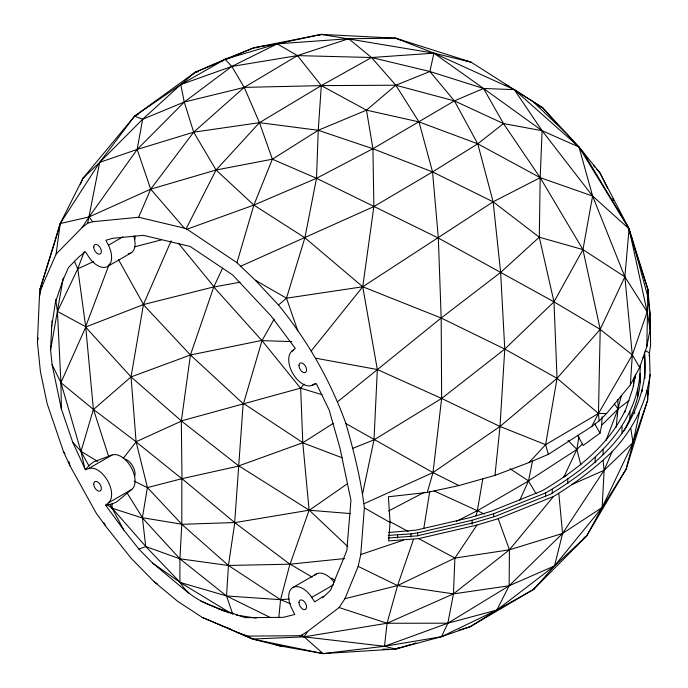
<?xml version="1.0" encoding="UTF-8"?>
<svg xmlns="http://www.w3.org/2000/svg" width="688" height="688" viewBox="0 0 688 688"><rect width="100%" height="100%" fill="white"/><g stroke="black" fill="none" stroke-linecap="round" stroke-linejoin="round"><path stroke-width="1.03" d="M290.422 603.763L280.558 599.678L228.442 565.476L181.795 524.308L181.864 478.719L136.112 441.885L131.047 376.921L143.457 304.431L171.14 240.826M650.065 374.607C646.221 403.727 632.392 430.619 612.088 451.706C594.518 468.812 574.471 483.81 553.505 496.487L498.181 518.7L476.93 525.09L418.631 538.609L388.625 540.914L390.053 522.484L388.402 496.77L427.257 492.436L458.913 485.556L494.973 475.391L529.029 462.542L548.336 454.355L591.654 426.603L599.188 420.85L606.567 413.497L630.337 384.936L639.668 367.512L646.797 346.743L647.95 289.588L629.064 228.82L599.902 172.774L578.995 147.034L542.66 107.732L514.297 89.646L433.904 53.165L395.669 38.167L321.322 34.4L253.906 47.764L225.079 59.28L194.996 72.369L134.616 116.126L82.999 178.218L60.209 223.557L40.11 288.857L39.405 297.388L37.41 342.168L40.394 371.4L47.154 403.701L63.597 451.921L69.875 465.638L96.354 513.386L105.875 526.397L131.064 558.209L154.215 581.79L177.409 601.131L202.238 617.403L252.634 639.049L279.569 645.869L323.119 653.6L395.6 649.059L441.472 636.71L470.248 626.691L533.604 589.41L586.675 535.909L626.097 469.233L647.649 400.201L650.065 374.607L649.481 352.953L645.267 350.519M548.336 454.355L545.61 444.68L557.039 378.323L553.986 301.851L539.272 237.197L540.2 177.667L542.101 130.711L514.297 89.646L483.518 88.468L429.897 71.509L371.554 57.517L297.448 55.608L231.83 66.435L180.755 84.581L134.616 116.126L99.691 162.368L60.209 223.557L54.954 241.789M633.536 386.415L633.7 377.927M647.752 394.878L647.812 391.687M599.188 420.85L598.457 413.488L600.211 329.363L582.942 249.606L540.2 177.667L503.478 123.573L483.518 88.468L433.904 53.165L321.322 34.4L277.221 43.834L253.906 47.764L225.432 59.658M51.772 324.805L50.585 349.831L52.09 364.657L61.352 408.878L72.704 442.178L85.424 469.749L88.847 465.759L81.012 451.423L93.396 409.343L85.673 326.594L77.778 268.741L84.22 251.705M224.77 611.383C208.516 604.288 189.733 598.844 180.239 582.53L145.839 546.573L112.015 508.054L112.153 503.857L116.384 502.137L131.872 489.331A19.9 11.49 60 0 0 130.952 466.989A19.9 11.49 60 0 0 112.058 455.026L93.422 461.966L88.847 465.759M476.93 525.09L454.897 558.08L453.452 593.882L447.862 623.19L441.472 636.71L384.497 646.29L323.119 653.6L252.634 639.049L227.358 627.895L230.368 628.927M577.576 435.194L583.132 445.48L600.031 433.096L601.647 425.175L602.086 416.833M232.854 614.47L226.524 595.963L228.442 565.476L234.78 522.631L181.993 478.676L181.322 421.151L190.438 354.991L213.891 286.672L222.585 268.191M630.337 384.936L632.324 354.922L624.867 276.834L629.064 228.82L578.995 147.034L514.297 89.646M131.872 489.331L108.412 502.876L105.625 505.19L123.788 530.018L138.899 549.11L152.641 563.102L179.921 582.246L179.903 558.811L181.795 524.308L234.677 522.536L243.156 403.624L190.438 354.991L143.474 304.75M80.427 184.092L82.999 178.218L99.691 162.368L142.665 119.239L180.755 84.581L225.079 59.28L277.221 43.834L297.448 55.608L321.313 85.613L318.234 130.29L316.514 178.295L304.887 237.764L286.492 298.188L278.511 304.999C307.441 340.431 330.386 380.516 345.892 423.559C353.847 451.173 360.925 479.321 364.365 507.873L360.77 554.537L358.173 566.387L344.92 598.698L339.141 607.538L307.656 631.421L301.783 635.127L299.495 635.712L248.024 636.099L237.136 632.435M51.944 322.715L52.116 320.625M635.084 378.563L635.273 376.508M278.838 617.36L280.558 599.678L289.932 564.186L344.576 558.57M616.199 427.188L617.944 409.111L621.427 395.299M494.973 475.391L500.004 426.474L504.768 349.083L500.64 272.422L493.141 201.816L477.739 143.818L454.398 100.878L429.897 71.509L433.904 53.165L470.979 62.101L542.66 107.732L556.79 123.788M50.585 349.831L63.244 277.943M39.405 297.388L40.343 291.428L42.114 286.225L56.124 254.053L60.209 223.557L89.079 216.935L150.698 189.166L216.066 170.005L272.362 159.203L318.234 130.29L366.498 110.157L395.815 85.226L429.897 71.509M362.533 494.113L374.005 439.856L377.334 369.525L362.739 286.776L373.876 206.589L372.93 148.737L366.498 110.157L321.313 85.613L244.223 87.385L184.272 102.048L142.665 119.239L134.616 116.126L138.391 114.234M649.076 355.911L650.59 344.998L650.194 315.414L647.95 289.588L633.424 244.231M51.609 326.886L55.479 302.058L62.892 280.36L68.465 267.555L79.129 256.693L85.398 251.774L88.606 256.667A19.9 11.49 60 0 0 107.5 266.514L130.952 252.978M423.817 528.324L429.768 491.37M578.892 436.803L576.854 449.505L563.618 477.463M145.693 546.358L142.407 517.634L147.387 487.603L181.993 478.676L238.736 466.051M456.359 521.401L477.369 510.659L482.77 479.011M37.599 341.136L38.158 338.04M142.665 119.239L137.161 149.451L89.079 216.935L82.164 227.522L56.124 254.053M635.471 374.461L632.805 388.471L624.661 412.671M388.178 535.393L411.003 533.888L417.65 532.882L472.08 520.257L493.649 513.773L545.601 492.918C592.033 466.197 641.027 423.344 640.193 365.156M646.797 346.743L650.117 329.414L649.343 308.86M623.5 431.488C632.969 414.124 640.769 394.645 640.451 374.599M388.221 538.05L417.066 535.875L474.849 522.476L495.601 516.232L550.409 494.233C579.081 476.423 607.04 455.8 626.14 427.403C639.462 404.828 647.984 378.589 644.484 352.161M82.164 227.522L87.703 223.179L99.691 162.368L137.161 149.451L193.672 132.173L259.462 122.662L318.234 130.29L372.93 148.737L432.554 171.923L493.141 201.816L539.272 237.197L582.942 249.606L624.867 276.834L647.193 311.905L650.117 329.414M532.521 461.046L528.53 480.852L519.775 500.236M639.453 412.172L633.029 442.599L626.097 469.233L602.138 507.512L586.675 535.909L554.545 565.889L533.604 589.41L496.813 610.093L470.248 626.691L458.999 630.062M475.984 515.854L477.472 510.702L528.479 480.989L536.133 493.846M427.257 492.436L433.001 472.604L441.644 398.464L441.18 318.002L438.333 238.031L432.554 171.923L418.992 121.905L395.815 85.226L371.554 57.517L348.644 38.734L277.221 43.834L231.83 66.435L184.272 102.048L137.161 149.451L150.698 189.166L184.315 228.124L186.998 229.207L236.947 262.687L255.317 280.24L278.511 304.999M236.947 262.687L253.863 205.076L272.362 159.203L259.462 122.662L244.223 87.385L231.83 66.435L225.079 59.28M40.343 291.428L40.11 288.857L54.662 242.804M413.488 539.392L397.552 585.591L387.052 623.268L384.497 646.29L395.6 649.059L410.934 644.467M290.069 564.169L309.11 510.204L302.772 442.59L300.673 388.213L304.105 384.11M85.673 326.594L109.297 264.08M606.042 440.44L617.944 409.111M87.703 223.179L92.682 221.725L138.632 217.262L150.698 189.166L193.672 132.173L244.223 87.385L297.448 55.608L348.644 38.734L395.669 38.167L470.979 62.101L462.843 59.933M612.088 451.706L604.116 470.308L562.586 533.432L509.137 585.78L447.862 623.19L384.497 646.29L304.053 636.839L299.495 635.712M61.352 408.878L60.914 382.683L85.69 327.204L131.047 376.921L181.434 420.987L238.805 465.957M57.568 311.329L77.778 268.741M186.147 228.726L216.066 170.005L259.462 122.662L321.313 85.613L371.554 57.517L433.904 53.165M591.654 426.603L598.457 413.488L632.324 354.922L647.193 311.905L629.064 228.82L592.609 196.046L542.101 130.711L483.518 88.468L454.398 100.878L372.93 148.737L316.514 178.295L253.863 205.076L186.998 229.207M625.1 410.573C608.287 446.331 575.443 470.773 542.505 490.656L491.069 511.304L469.999 517.643L416.077 530.147L388.729 532.478M322.13 394.723L300.51 388.152L262.008 340.629L274.125 319.172M533.604 589.41L534.748 587.629M322.612 597.803L330.601 590.175L346.812 550.649L350.949 500.279L339.967 448.034L329.191 410.082L316.411 383.749L311.733 385.486A19.9 11.49 60 0 1 292.839 373.524A19.9 11.49 60 0 1 291.918 351.181L295.298 348.386L271.003 315.887L232.647 274.942L190.155 246.459L143.328 235.33L112.651 238.306L105.909 240.267L108.412 245.229A19.9 11.49 60 0 1 107.5 266.514M248.024 636.099L252.634 639.049L304.053 636.839L307.656 631.421M40.11 288.857L42.114 286.225M123.135 458.457L136.112 441.885L147.447 487.586L181.615 524.058M311.286 350.871L362.739 286.776L493.141 201.816L540.2 177.667L592.609 196.046L624.867 276.834L600.211 329.363L557.039 378.323L500.004 426.474L433.001 472.604L364.098 503.685M553.505 496.487L509.43 549.815L453.452 593.882L387.052 623.268L304.053 636.839L301.783 635.127M193.569 73.9L194.996 72.369L218.56 62.531M529.029 462.542L545.61 444.68L598.457 413.488L606.567 413.497M601.647 425.175L617.85 409.308M582.22 444.19L576.879 449.376L567.97 440.38M539.272 237.197L500.64 272.422L441.18 318.002L337.49 401.861M82.999 178.218L84.641 176.842M352.91 448.292L374.005 439.856L441.644 398.464L504.768 349.083L553.986 301.851L582.942 249.606L592.609 196.046L578.995 147.034L542.101 130.711L503.478 123.573L477.739 143.818L432.554 171.923L373.876 206.589L240.903 266.127M629.056 400.536L617.996 408.964L614.307 403.847M347.655 483.578L309.308 510.247L238.891 465.914M584.043 537.655L586.675 535.909M333.224 423.378L302.832 442.737L238.977 465.802M323.687 596.186L314.674 601.88L311.733 597.382A19.9 11.49 60 0 0 292.839 587.543A19.9 11.49 60 0 0 291.918 608.82L294.765 614.453L283.336 617.36L245.238 617.643L217.993 608.493M108.412 245.229L122.851 236.896M85.424 469.749L88.606 468.562L112.058 455.026M291.918 351.181L293.724 350.14M311.733 385.486L315.336 383.405M292.839 587.543L316.299 573.998M311.733 597.382L333.379 584.886M388.625 510.96L424.453 492.212M441.472 636.71L496.813 610.093L554.545 565.889L602.138 507.512L633.029 442.599L647.649 400.201L647.081 390.277M603.144 460.607L604.116 470.308L602.138 507.512L562.586 533.432L509.43 549.815L454.897 558.08L397.552 585.591L344.92 598.698M77.83 268.827L93.387 261.621M393.459 649.085L395.6 649.059L398.498 647.718M181.322 421.151L136.078 441.739L93.508 409.489L60.914 382.683L57.457 311.905M319.395 35.26L321.322 34.4L323.446 34.71M563.859 476.707L566.74 475.434M571.728 484.601L604.116 470.308L633.029 442.599L630.793 428.435M220.521 61.705L223.471 60.475M85.708 327.024L143.457 304.552L213.908 286.879M105.625 505.19L112.153 503.857M138.899 549.11L145.839 546.573L179.903 558.811L228.442 565.476L289.932 564.186M360.77 554.537L403.392 540.157M412.981 643.848L416.051 642.936M181.512 420.867L300.51 388.152M134.831 246.768L161.542 239.845M261.87 340.405L190.438 354.991L131.047 376.921L93.508 409.489L108.652 456.488M198.144 71.733L194.996 72.369L180.755 84.581L184.272 102.048L193.672 132.173L216.066 170.005L253.863 205.076L304.887 237.764L362.739 286.776L441.18 318.002L504.768 349.083L557.039 378.323L598.457 413.488M213.951 286.982L240.121 282.2M309.11 510.204L234.78 522.631L289.76 564.134M255.317 280.24L286.492 298.188L362.739 286.776M289.089 599.042L280.558 599.678L226.524 595.963L179.903 558.811L142.45 517.995L112.213 508.269M253.906 47.764L258.155 47.592M382.752 649.188L389.176 649.128M321.313 85.613L395.815 85.226L454.398 100.878L503.478 123.573M291.712 341.609L262.008 340.629L243.526 403.486L302.772 442.59M282.742 646.109L279.569 645.869L275.553 644.484M350.605 513.583L309.308 510.247L347.87 546.728M236.285 615.072L256.332 618.159M142.442 517.729L181.675 524.17M315.74 358.207L377.334 369.525L441.644 398.464L500.004 426.474L545.61 444.68M366.498 110.157L418.992 121.905L477.739 143.818L540.2 177.667M138.632 217.262L184.315 228.124M180.161 582.452L226.429 595.911M393.579 648.44L395.6 649.059M339.141 607.538L387.052 623.268L447.862 623.19L496.813 610.093L509.137 585.78L509.43 549.815L498.181 518.7M302.944 442.883L342.099 457.769M395.669 38.167L401.603 40.429M200.724 601.054L228.958 612.845M202.238 617.403L226.386 627.49M538.73 106.064L542.66 107.732M272.362 159.203L316.514 178.295L438.333 238.031L553.986 301.851L600.211 329.363L632.324 354.922L639.668 367.512M434.076 490.914L477.223 510.677M505.336 84.607L509.223 86.447M358.173 566.387L397.552 585.591L453.452 593.882L509.137 585.78L554.545 565.889L562.586 533.432L558.828 493.726M134.169 481.101L147.387 487.603M226.524 595.963L269.782 617.256M458.913 485.556L433.001 472.604L345.892 423.559M477.61 510.694L484.266 514.091M389.46 521.392L408.122 531.385M418.631 538.609L454.897 558.08M57.534 311.475L85.665 326.714M364.365 507.873L390.053 522.484M642.859 357.253L644.432 358.156L644.966 378.348M290.173 564.194L312.189 577.155M97.601 461.381L80.917 451.268L60.914 382.683M180.239 582.53L231.039 613.369M510.014 468.717L528.53 480.852L576.854 449.505L580.878 464.942M107.672 505.052L112.015 508.054M154.215 581.79L157.586 584.155M152.641 563.102L188.71 593.185M304.053 636.839L323.119 653.6M532.916 101.514L566.955 134.005L583.054 152.039L627.533 225.879L631.464 236.543L647.726 296.296L650.194 315.414M72.704 442.178L80.917 451.268M63.597 451.921L65.016 453.495M213.994 287.249L261.681 340.319M593.538 165.55L594.948 167.15M596.367 168.758L599.902 172.774L607.47 188.116M178.407 243.225L213.891 286.672M89.079 216.935L92.682 221.725M126.79 492.462L142.407 517.634M594.699 423.868L600.031 433.096M118.448 259.574L143.457 304.431M110.097 504.614L111.929 507.959M112.11 508.174L123.788 530.018M103.879 522.665L105.376 525.469M612.681 198.669L613.627 200.586M52.09 364.657L60.888 382.597M74.321 261.113L77.718 268.784M286.492 298.188L297.784 330.782M630.518 235.158L632.126 240.198M80.96 451.345L84.873 468.743M68.972 461.639L69.875 465.638M629.064 228.82L630.191 234.152M55.702 299.512L57.482 311.707M640.193 373.274L640.451 382.726M617.884 399.487L618.03 408.801M647.95 289.588L648.036 295.935M644.432 354.096L644.432 358.156M642.162 389.838L642.162 391.868M637.724 388.909L637.724 397.036M634.628 411.467L634.628 413.497M629.933 411.286L629.933 419.405M622.012 426.147L622.012 433.259M603.101 449.677L603.101 454.751M595.206 457.546L595.206 462.62M567.781 478.478L567.781 483.561M552.266 489.46L552.266 493.52M545.601 492.918L545.601 495.962M493.649 513.773L493.649 516.817M472.08 520.257L472.08 524.325M417.65 532.882L417.65 535.926M411.003 533.888L411.003 536.941M397.587 534.903L397.587 537.956M133.721 236.122A19.9 11.49 60 0 1 128.235 253.855M135.02 235.967A11.61 6.699 60 0 1 134.719 239.639M125.259 459.128A11.61 6.699 60 0 1 134.917 475.855M88.606 468.562A19.9 11.49 60 0 1 107.5 480.534A19.9 11.49 60 0 1 108.412 502.876M331.711 578.152A11.61 6.699 60 0 1 335.013 580.655M314.803 575.168A19.9 11.49 60 0 1 334.076 582.254M298.979 365.577A5.392 3.113 60 0 0 304.698 372.69A5.392 3.113 60 0 0 304.698 365.07A5.392 3.113 60 0 0 298.979 365.577M93.731 247.078A5.392 3.113 60 0 0 99.45 254.19A5.392 3.113 60 0 0 99.45 246.571A5.392 3.113 60 0 0 93.731 247.078M93.74 484.257A5.392 3.113 60 0 0 99.579 491.172A5.392 3.113 60 0 0 99.313 483.406A5.392 3.113 60 0 0 93.74 484.257M298.979 602.576A5.392 3.113 60 0 0 304.698 609.688A5.392 3.113 60 0 0 304.698 602.06A5.392 3.113 60 0 0 298.979 602.576"/></g></svg>
